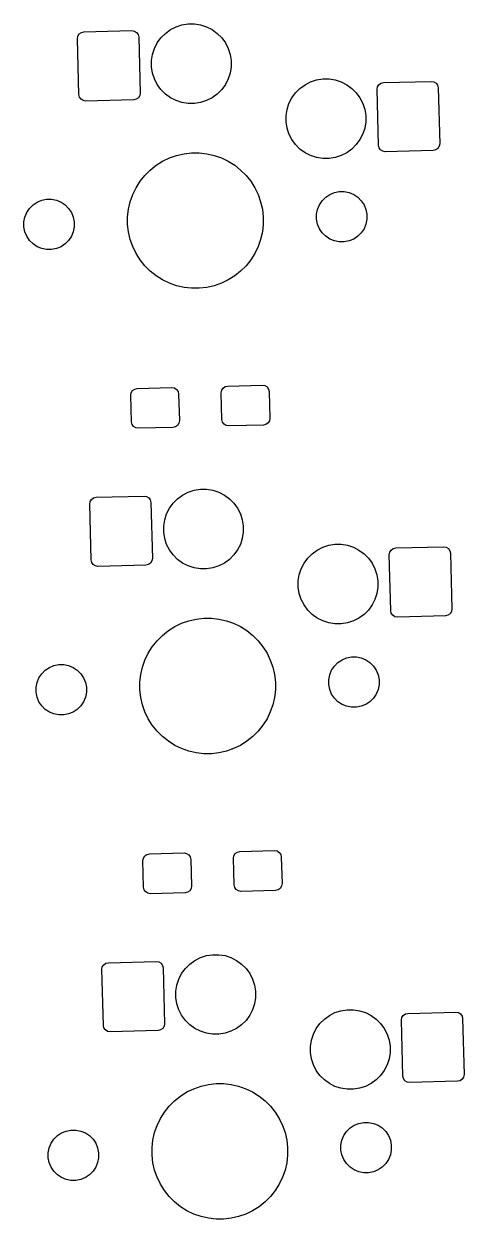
# Model space of a CAD drawing. Extents: x -173 to 103, y -39 to 58.
# Drawn here: x -132.16 to -115.62, y 8.02 to 52.95 of the extents above; entities that cross this region are included whole.
import ezdxf

# ---------------------------------------------------------------- set-up
doc = ezdxf.new("R2010")
doc.units = 0
doc.layers.add('BLACK', color=7, linetype='CONTINUOUS')

msp = doc.modelspace()

# ---------------------------------------------------------------- linework, layer by layer
at = {"layer": 'BLACK', "linetype": 'CONTINUOUS'}
for p, q in [((-130.125596, 52.489754), (-130.073544, 52.572251)), ((-130.073544, 52.572251), (-129.993885, 52.628548)), ((-129.993885, 52.628548), (-129.898745, 52.650076)), ((-129.898745, 52.650076), (-128.099361, 52.697195)), ((-128.099361, 52.697195), (-128.003225, 52.680676)), ((-128.003225, 52.680676), (-127.920728, 52.628624)), ((-127.920728, 52.628624), (-127.864431, 52.548965)), ((-127.006694, 52.429401), (-126.840257, 52.595838)), ((-126.840257, 52.595838), (-126.649833, 52.734189)), ((-126.649833, 52.734189), (-126.44011, 52.841048)), ((-126.44011, 52.841048), (-126.216253, 52.913784)), ((-126.216253, 52.913784), (-125.983774, 52.950605)), ((-125.983774, 52.950605), (-125.748396, 52.950605)), ((-125.748396, 52.950605), (-125.515917, 52.913784)), ((-125.515917, 52.913784), (-125.29206, 52.841048)), ((-125.29206, 52.841048), (-125.082337, 52.734189)), ((-125.082337, 52.734189), (-124.891913, 52.595838)), ((-124.891913, 52.595838), (-124.725476, 52.429401)), ((-130.142115, 52.393618), (-130.125596, 52.489754)), ((-130.087143, 50.294337), (-130.142115, 52.393618)), ((-127.864431, 52.548965), (-127.842903, 52.453825)), ((-127.842903, 52.453825), (-127.787931, 50.354544)), ((-127.251904, 52.029254), (-127.145045, 52.238977)), ((-127.145045, 52.238977), (-127.006694, 52.429401)), ((-124.725476, 52.429401), (-124.587125, 52.238977)), ((-124.587125, 52.238977), (-124.480266, 52.029254)), ((-127.361461, 51.572918), (-127.32464, 51.805397)), ((-127.32464, 51.805397), (-127.251904, 52.029254)), ((-124.480266, 52.029254), (-124.40753, 51.805397)), ((-124.40753, 51.805397), (-124.370709, 51.572918)), ((-127.361461, 51.33754), (-127.361461, 51.572918)), ((-127.32464, 51.105061), (-127.361461, 51.33754)), ((-124.370709, 51.33754), (-124.40753, 51.105061)), ((-124.370709, 51.572918), (-124.370709, 51.33754)), ((-127.251904, 50.881204), (-127.32464, 51.105061)), ((-127.145045, 50.671481), (-127.251904, 50.881204)), ((-124.480266, 50.881204), (-124.587125, 50.671481)), ((-124.40753, 51.105061), (-124.480266, 50.881204)), ((-121.593957, 50.665828), (-121.384234, 50.772687)), ((-121.384234, 50.772687), (-121.160377, 50.845423)), ((-121.160377, 50.845423), (-120.927898, 50.882244)), ((-120.927898, 50.882244), (-120.69252, 50.882244)), ((-120.69252, 50.882244), (-120.460041, 50.845423)), ((-120.460041, 50.845423), (-120.236184, 50.772687)), ((-120.236184, 50.772687), (-120.026461, 50.665828)), ((-118.644993, 50.744011), (-116.845609, 50.79113)), ((-116.845609, 50.79113), (-116.749473, 50.774611)), ((-116.749473, 50.774611), (-116.666976, 50.722559)), ((-127.787931, 50.354544), (-127.80445, 50.258408)), ((-127.006694, 50.481057), (-127.145045, 50.671481)), ((-126.840257, 50.31462), (-127.006694, 50.481057)), ((-124.725476, 50.481057), (-124.891913, 50.31462)), ((-124.587125, 50.671481), (-124.725476, 50.481057)), ((-122.089169, 50.170616), (-121.950818, 50.36104)), ((-121.950818, 50.36104), (-121.784381, 50.527477)), ((-121.784381, 50.527477), (-121.593957, 50.665828)), ((-120.026461, 50.665828), (-119.836037, 50.527477)), ((-119.836037, 50.527477), (-119.6696, 50.36104)), ((-119.6696, 50.36104), (-119.531249, 50.170616)), ((-118.888363, 50.487553), (-118.871844, 50.583689)), ((-118.833391, 48.388272), (-118.888363, 50.487553)), ((-118.871844, 50.583689), (-118.819792, 50.666186)), ((-118.819792, 50.666186), (-118.740133, 50.722483)), ((-118.740133, 50.722483), (-118.644993, 50.744011)), ((-116.666976, 50.722559), (-116.610679, 50.6429)), ((-116.610679, 50.6429), (-116.589151, 50.54776)), ((-116.589151, 50.54776), (-116.534179, 48.448479)), ((-130.065615, 50.199197), (-130.087143, 50.294337)), ((-130.009318, 50.119538), (-130.065615, 50.199197)), ((-129.926821, 50.067486), (-130.009318, 50.119538)), ((-129.830685, 50.050967), (-129.926821, 50.067486)), ((-128.031301, 50.098086), (-129.830685, 50.050967)), ((-127.936161, 50.119614), (-128.031301, 50.098086)), ((-127.856502, 50.175911), (-127.936161, 50.119614)), ((-127.80445, 50.258408), (-127.856502, 50.175911)), ((-126.649833, 50.176269), (-126.840257, 50.31462)), ((-126.44011, 50.06941), (-126.649833, 50.176269)), ((-126.216253, 49.996674), (-126.44011, 50.06941)), ((-125.983774, 49.959853), (-126.216253, 49.996674)), ((-125.748396, 49.959853), (-125.983774, 49.959853)), ((-125.515917, 49.996674), (-125.748396, 49.959853)), ((-125.29206, 50.06941), (-125.515917, 49.996674)), ((-125.082337, 50.176269), (-125.29206, 50.06941)), ((-124.891913, 50.31462), (-125.082337, 50.176269)), ((-122.268764, 49.737036), (-122.196028, 49.960893)), ((-122.196028, 49.960893), (-122.089169, 50.170616)), ((-119.531249, 50.170616), (-119.42439, 49.960893)), ((-119.42439, 49.960893), (-119.351654, 49.737036)), ((-122.305585, 49.504557), (-122.268764, 49.737036)), ((-122.305585, 49.269179), (-122.305585, 49.504557)), ((-119.351654, 49.737036), (-119.314833, 49.504557)), ((-119.314833, 49.504557), (-119.314833, 49.269179)), ((-122.268764, 49.0367), (-122.305585, 49.269179)), ((-122.196028, 48.812843), (-122.268764, 49.0367)), ((-119.351654, 49.0367), (-119.42439, 48.812843)), ((-119.314833, 49.269179), (-119.351654, 49.0367)), ((-122.089169, 48.60312), (-122.196028, 48.812843)), ((-121.950818, 48.412696), (-122.089169, 48.60312)), ((-119.531249, 48.60312), (-119.6696, 48.412696)), ((-119.42439, 48.812843), (-119.531249, 48.60312)), ((-126.138782, 48.071222), (-125.854621, 48.103239)), ((-125.854621, 48.103239), (-125.568661, 48.103239)), ((-125.568661, 48.103239), (-125.2845, 48.071222)), ((-121.784381, 48.246259), (-121.950818, 48.412696)), ((-121.593957, 48.107908), (-121.784381, 48.246259)), ((-121.384234, 48.001049), (-121.593957, 48.107908)), ((-120.026461, 48.107908), (-120.236184, 48.001049)), ((-119.836037, 48.246259), (-120.026461, 48.107908)), ((-119.6696, 48.412696), (-119.836037, 48.246259)), ((-118.811863, 48.293132), (-118.833391, 48.388272)), ((-118.755566, 48.213473), (-118.811863, 48.293132)), ((-118.673069, 48.161421), (-118.755566, 48.213473)), ((-118.576933, 48.144902), (-118.673069, 48.161421)), ((-116.777549, 48.192021), (-118.576933, 48.144902)), ((-116.682409, 48.213549), (-116.777549, 48.192021)), ((-116.60275, 48.269846), (-116.682409, 48.213549)), ((-116.550698, 48.352343), (-116.60275, 48.269846)), ((-116.534179, 48.448479), (-116.550698, 48.352343)), ((-127.410825, 47.458639), (-127.187253, 47.636931)), ((-127.187253, 47.636931), (-126.945124, 47.789071)), ((-126.945124, 47.789071), (-126.687484, 47.913144)), ((-126.687484, 47.913144), (-126.417572, 48.00759)), ((-126.417572, 48.00759), (-126.138782, 48.071222)), ((-125.2845, 48.071222), (-125.00571, 48.00759)), ((-125.00571, 48.00759), (-124.735798, 47.913144)), ((-124.735798, 47.913144), (-124.478158, 47.789071)), ((-124.478158, 47.789071), (-124.236029, 47.636931)), ((-124.236029, 47.636931), (-124.012457, 47.458639)), ((-121.160377, 47.928313), (-121.384234, 48.001049)), ((-120.927898, 47.891492), (-121.160377, 47.928313)), ((-120.69252, 47.891492), (-120.927898, 47.891492)), ((-120.460041, 47.928313), (-120.69252, 47.891492)), ((-120.236184, 48.001049), (-120.460041, 47.928313)), ((-127.791321, 47.032863), (-127.613029, 47.256435)), ((-127.613029, 47.256435), (-127.410825, 47.458639)), ((-124.012457, 47.458639), (-123.810253, 47.256435)), ((-123.810253, 47.256435), (-123.631961, 47.032863)), ((-128.067534, 46.533094), (-127.943461, 46.790734)), ((-127.943461, 46.790734), (-127.791321, 47.032863)), ((-123.631961, 47.032863), (-123.479821, 46.790734)), ((-123.479821, 46.790734), (-123.355748, 46.533094)), ((-131.657583, 46.251103), (-131.485526, 46.322371)), ((-131.485526, 46.322371), (-131.302872, 46.358703)), ((-131.302872, 46.358703), (-131.11664, 46.358703)), ((-131.11664, 46.358703), (-130.933986, 46.322371)), ((-130.933986, 46.322371), (-130.761929, 46.251103)), ((-128.16198, 46.263182), (-128.067534, 46.533094)), ((-123.355748, 46.533094), (-123.261302, 46.263182)), ((-121.051351, 46.149051), (-120.947886, 46.303898)), ((-120.947886, 46.303898), (-120.8162, 46.435584)), ((-120.8162, 46.435584), (-120.661353, 46.539049)), ((-120.661353, 46.539049), (-120.489296, 46.610317)), ((-120.489296, 46.610317), (-120.306642, 46.646649)), ((-120.306642, 46.646649), (-120.12041, 46.646649)), ((-120.12041, 46.646649), (-119.937756, 46.610317)), ((-119.937756, 46.610317), (-119.765699, 46.539049)), ((-119.765699, 46.539049), (-119.610852, 46.435584)), ((-119.610852, 46.435584), (-119.479166, 46.303898)), ((-119.479166, 46.303898), (-119.375701, 46.149051)), ((-132.118849, 45.689048), (-132.047581, 45.861105)), ((-132.047581, 45.861105), (-131.944116, 46.015952)), ((-131.944116, 46.015952), (-131.81243, 46.147638)), ((-131.81243, 46.147638), (-131.657583, 46.251103)), ((-130.761929, 46.251103), (-130.607082, 46.147638)), ((-130.607082, 46.147638), (-130.475396, 46.015952)), ((-130.475396, 46.015952), (-130.371931, 45.861105)), ((-130.371931, 45.861105), (-130.300663, 45.689048)), ((-128.257629, 45.700231), (-128.225612, 45.984392)), ((-128.225612, 45.984392), (-128.16198, 46.263182)), ((-123.261302, 46.263182), (-123.19767, 45.984392)), ((-123.19767, 45.984392), (-123.165653, 45.700231)), ((-121.158951, 45.79434), (-121.122619, 45.976994)), ((-121.122619, 45.976994), (-121.051351, 46.149051)), ((-119.375701, 46.149051), (-119.304433, 45.976994)), ((-119.304433, 45.976994), (-119.268101, 45.79434)), ((-132.155181, 45.506394), (-132.118849, 45.689048)), ((-132.155181, 45.320162), (-132.155181, 45.506394)), ((-130.300663, 45.689048), (-130.264331, 45.506394)), ((-130.264331, 45.506394), (-130.264331, 45.320162)), ((-128.257629, 45.414271), (-128.257629, 45.700231)), ((-128.225612, 45.13011), (-128.257629, 45.414271)), ((-123.165653, 45.414271), (-123.19767, 45.13011)), ((-123.165653, 45.700231), (-123.165653, 45.414271)), ((-121.158951, 45.608108), (-121.158951, 45.79434)), ((-121.122619, 45.425454), (-121.158951, 45.608108)), ((-121.051351, 45.253397), (-121.122619, 45.425454)), ((-119.304433, 45.425454), (-119.375701, 45.253397)), ((-119.268101, 45.608108), (-119.304433, 45.425454)), ((-119.268101, 45.79434), (-119.268101, 45.608108)), ((-132.118849, 45.137508), (-132.155181, 45.320162)), ((-132.047581, 44.965451), (-132.118849, 45.137508)), ((-131.944116, 44.810604), (-132.047581, 44.965451)), ((-130.371931, 44.965451), (-130.475396, 44.810604)), ((-130.300663, 45.137508), (-130.371931, 44.965451)), ((-130.264331, 45.320162), (-130.300663, 45.137508)), ((-128.16198, 44.85132), (-128.225612, 45.13011)), ((-123.19767, 45.13011), (-123.261302, 44.85132)), ((-120.947886, 45.09855), (-121.051351, 45.253397)), ((-120.8162, 44.966864), (-120.947886, 45.09855)), ((-120.661353, 44.863399), (-120.8162, 44.966864)), ((-119.610852, 44.966864), (-119.765699, 44.863399)), ((-119.479166, 45.09855), (-119.610852, 44.966864)), ((-119.375701, 45.253397), (-119.479166, 45.09855)), ((-131.81243, 44.678918), (-131.944116, 44.810604)), ((-131.657583, 44.575453), (-131.81243, 44.678918)), ((-131.485526, 44.504185), (-131.657583, 44.575453)), ((-131.302872, 44.467853), (-131.485526, 44.504185)), ((-130.933986, 44.504185), (-131.11664, 44.467853)), ((-130.761929, 44.575453), (-130.933986, 44.504185)), ((-130.607082, 44.678918), (-130.761929, 44.575453)), ((-130.475396, 44.810604), (-130.607082, 44.678918)), ((-128.067534, 44.581408), (-128.16198, 44.85132)), ((-127.943461, 44.323768), (-128.067534, 44.581408)), ((-123.355748, 44.581408), (-123.479821, 44.323768)), ((-123.261302, 44.85132), (-123.355748, 44.581408)), ((-120.489296, 44.792131), (-120.661353, 44.863399)), ((-120.306642, 44.755799), (-120.489296, 44.792131)), ((-120.12041, 44.755799), (-120.306642, 44.755799)), ((-119.937756, 44.792131), (-120.12041, 44.755799)), ((-119.765699, 44.863399), (-119.937756, 44.792131)), ((-131.11664, 44.467853), (-131.302872, 44.467853)), ((-127.791321, 44.081639), (-127.943461, 44.323768)), ((-127.613029, 43.858067), (-127.791321, 44.081639)), ((-123.631961, 44.081639), (-123.810253, 43.858067)), ((-123.479821, 44.323768), (-123.631961, 44.081639)), ((-127.410825, 43.655863), (-127.613029, 43.858067)), ((-127.187253, 43.477571), (-127.410825, 43.655863)), ((-124.012457, 43.655863), (-124.236029, 43.477571)), ((-123.810253, 43.858067), (-124.012457, 43.655863)), ((-126.945124, 43.325431), (-127.187253, 43.477571)), ((-126.687484, 43.201358), (-126.945124, 43.325431)), ((-126.417572, 43.106912), (-126.687484, 43.201358)), ((-124.735798, 43.201358), (-125.00571, 43.106912)), ((-124.478158, 43.325431), (-124.735798, 43.201358)), ((-124.236029, 43.477571), (-124.478158, 43.325431)), ((-126.138782, 43.04328), (-126.417572, 43.106912)), ((-125.854621, 43.011263), (-126.138782, 43.04328)), ((-125.568661, 43.011263), (-125.854621, 43.011263)), ((-125.2845, 43.04328), (-125.568661, 43.011263)), ((-125.00571, 43.106912), (-125.2845, 43.04328)), ((-128.14058, 38.991418), (-128.124061, 39.087555)), ((-128.124061, 39.087555), (-128.07201, 39.170052)), ((-128.07201, 39.170052), (-127.99235, 39.226349)), ((-127.99235, 39.226349), (-127.89721, 39.247877)), ((-127.89721, 39.247877), (-126.597655, 39.281907)), ((-126.597655, 39.281907), (-126.501519, 39.265388)), ((-126.501519, 39.265388), (-126.419022, 39.213337)), ((-126.419022, 39.213337), (-126.362725, 39.133677)), ((-126.362725, 39.133677), (-126.341197, 39.038537)), ((-124.741746, 39.08042), (-124.725227, 39.176557)), ((-124.725227, 39.176557), (-124.673176, 39.259054)), ((-124.673176, 39.259054), (-124.593516, 39.315351)), ((-124.593516, 39.315351), (-124.498376, 39.336879)), ((-124.498376, 39.336879), (-123.198821, 39.370909)), ((-123.198821, 39.370909), (-123.102685, 39.35439)), ((-123.102685, 39.35439), (-123.020188, 39.302339)), ((-123.020188, 39.302339), (-122.963891, 39.222679)), ((-122.963891, 39.222679), (-122.942363, 39.127539)), ((-122.942363, 39.127539), (-122.916186, 38.127882)), ((-128.114403, 37.991761), (-128.14058, 38.991418)), ((-126.341197, 39.038537), (-126.31502, 38.03888)), ((-124.715569, 38.080763), (-124.741746, 39.08042)), ((-128.092875, 37.896621), (-128.114403, 37.991761)), ((-128.036578, 37.816961), (-128.092875, 37.896621)), ((-127.954081, 37.76491), (-128.036578, 37.816961)), ((-127.857945, 37.748391), (-127.954081, 37.76491)), ((-126.55839, 37.782421), (-127.857945, 37.748391)), ((-126.46325, 37.803949), (-126.55839, 37.782421)), ((-126.38359, 37.860246), (-126.46325, 37.803949)), ((-126.331539, 37.942743), (-126.38359, 37.860246)), ((-126.31502, 38.03888), (-126.331539, 37.942743)), ((-124.694041, 37.985623), (-124.715569, 38.080763)), ((-124.637744, 37.905963), (-124.694041, 37.985623)), ((-124.555247, 37.853912), (-124.637744, 37.905963)), ((-124.459111, 37.837393), (-124.555247, 37.853912)), ((-123.159556, 37.871423), (-124.459111, 37.837393)), ((-123.064416, 37.892951), (-123.159556, 37.871423)), ((-122.984756, 37.949248), (-123.064416, 37.892951)), ((-122.932705, 38.031745), (-122.984756, 37.949248)), ((-122.916186, 38.127882), (-122.932705, 38.031745)), ((-129.667499, 34.99575), (-129.615447, 35.078247)), ((-129.615447, 35.078247), (-129.535788, 35.134544)), ((-129.535788, 35.134544), (-129.440648, 35.156072)), ((-129.440648, 35.156072), (-127.641264, 35.203191)), ((-127.641264, 35.203191), (-127.545128, 35.186672)), ((-127.545128, 35.186672), (-127.462631, 35.13462)), ((-127.462631, 35.13462), (-127.406334, 35.054961)), ((-127.406334, 35.054961), (-127.384806, 34.959821)), ((-126.548597, 34.935397), (-126.38216, 35.101834)), ((-126.38216, 35.101834), (-126.191736, 35.240185)), ((-126.191736, 35.240185), (-125.982013, 35.347044)), ((-125.982013, 35.347044), (-125.758156, 35.41978)), ((-125.758156, 35.41978), (-125.525677, 35.456601)), ((-125.525677, 35.456601), (-125.290299, 35.456601)), ((-125.290299, 35.456601), (-125.05782, 35.41978)), ((-125.05782, 35.41978), (-124.833963, 35.347044)), ((-124.833963, 35.347044), (-124.62424, 35.240185)), ((-124.62424, 35.240185), (-124.433816, 35.101834)), ((-124.433816, 35.101834), (-124.267379, 34.935397)), ((-129.684018, 34.899614), (-129.667499, 34.99575)), ((-129.629046, 32.800333), (-129.684018, 34.899614)), ((-127.384806, 34.959821), (-127.329834, 32.86054)), ((-126.793807, 34.53525), (-126.686948, 34.744973)), ((-126.686948, 34.744973), (-126.548597, 34.935397)), ((-124.267379, 34.935397), (-124.129028, 34.744973)), ((-124.129028, 34.744973), (-124.022169, 34.53525)), ((-126.903364, 34.078914), (-126.866543, 34.311393)), ((-126.866543, 34.311393), (-126.793807, 34.53525)), ((-124.022169, 34.53525), (-123.949433, 34.311393)), ((-123.949433, 34.311393), (-123.912612, 34.078914)), ((-126.903364, 33.843536), (-126.903364, 34.078914)), ((-126.866543, 33.611057), (-126.903364, 33.843536)), ((-123.912612, 33.843536), (-123.949433, 33.611057)), ((-123.912612, 34.078914), (-123.912612, 33.843536)), ((-126.793807, 33.3872), (-126.866543, 33.611057)), ((-126.686948, 33.177477), (-126.793807, 33.3872)), ((-124.022169, 33.3872), (-124.129028, 33.177477)), ((-123.949433, 33.611057), (-124.022169, 33.3872)), ((-121.13586, 33.171824), (-120.926137, 33.278683)), ((-120.926137, 33.278683), (-120.70228, 33.351419)), ((-120.70228, 33.351419), (-120.469801, 33.38824)), ((-120.469801, 33.38824), (-120.234423, 33.38824)), ((-120.234423, 33.38824), (-120.001944, 33.351419)), ((-120.001944, 33.351419), (-119.778087, 33.278683)), ((-119.778087, 33.278683), (-119.568364, 33.171824)), ((-118.282036, 33.228479), (-118.186896, 33.250007)), ((-118.186896, 33.250007), (-116.387512, 33.297126)), ((-116.387512, 33.297126), (-116.291376, 33.280607)), ((-116.291376, 33.280607), (-116.208879, 33.228555)), ((-129.607518, 32.705193), (-129.629046, 32.800333)), ((-127.329834, 32.86054), (-127.346353, 32.764404)), ((-126.548597, 32.987053), (-126.686948, 33.177477)), ((-126.38216, 32.820616), (-126.548597, 32.987053)), ((-126.191736, 32.682265), (-126.38216, 32.820616)), ((-124.433816, 32.820616), (-124.62424, 32.682265)), ((-124.267379, 32.987053), (-124.433816, 32.820616)), ((-124.129028, 33.177477), (-124.267379, 32.987053)), ((-121.631072, 32.676612), (-121.492721, 32.867036)), ((-121.492721, 32.867036), (-121.326284, 33.033473)), ((-121.326284, 33.033473), (-121.13586, 33.171824)), ((-119.568364, 33.171824), (-119.37794, 33.033473)), ((-119.37794, 33.033473), (-119.211503, 32.867036)), ((-119.211503, 32.867036), (-119.073152, 32.676612)), ((-118.430266, 32.993549), (-118.413747, 33.089685)), ((-118.375294, 30.894268), (-118.430266, 32.993549)), ((-118.413747, 33.089685), (-118.361695, 33.172182)), ((-118.361695, 33.172182), (-118.282036, 33.228479)), ((-116.208879, 33.228555), (-116.152582, 33.148896)), ((-116.152582, 33.148896), (-116.131054, 33.053756)), ((-116.131054, 33.053756), (-116.076082, 30.954475)), ((-129.551221, 32.625534), (-129.607518, 32.705193)), ((-129.468724, 32.573482), (-129.551221, 32.625534)), ((-129.372588, 32.556963), (-129.468724, 32.573482)), ((-127.573204, 32.604082), (-129.372588, 32.556963)), ((-127.478064, 32.62561), (-127.573204, 32.604082)), ((-127.398405, 32.681907), (-127.478064, 32.62561)), ((-127.346353, 32.764404), (-127.398405, 32.681907)), ((-125.982013, 32.575406), (-126.191736, 32.682265)), ((-125.758156, 32.50267), (-125.982013, 32.575406)), ((-125.525677, 32.465849), (-125.758156, 32.50267)), ((-125.290299, 32.465849), (-125.525677, 32.465849)), ((-125.05782, 32.50267), (-125.290299, 32.465849)), ((-124.833963, 32.575406), (-125.05782, 32.50267)), ((-124.62424, 32.682265), (-124.833963, 32.575406)), ((-121.810667, 32.243032), (-121.737931, 32.466889)), ((-121.737931, 32.466889), (-121.631072, 32.676612)), ((-119.073152, 32.676612), (-118.966293, 32.466889)), ((-118.966293, 32.466889), (-118.893557, 32.243032)), ((-121.847488, 32.010553), (-121.810667, 32.243032)), ((-121.847488, 31.775175), (-121.847488, 32.010553)), ((-118.893557, 32.243032), (-118.856736, 32.010553)), ((-118.856736, 32.010553), (-118.856736, 31.775175)), ((-121.810667, 31.542696), (-121.847488, 31.775175)), ((-121.737931, 31.318839), (-121.810667, 31.542696)), ((-118.893557, 31.542696), (-118.966293, 31.318839)), ((-118.856736, 31.775175), (-118.893557, 31.542696)), ((-121.631072, 31.109116), (-121.737931, 31.318839)), ((-121.492721, 30.918692), (-121.631072, 31.109116)), ((-119.073152, 31.109116), (-119.211503, 30.918692)), ((-118.966293, 31.318839), (-119.073152, 31.109116)), ((-125.959475, 30.513586), (-125.680685, 30.577218)), ((-125.680685, 30.577218), (-125.396524, 30.609235)), ((-125.396524, 30.609235), (-125.110564, 30.609235)), ((-125.110564, 30.609235), (-124.826403, 30.577218)), ((-124.826403, 30.577218), (-124.547613, 30.513586)), ((-121.326284, 30.752255), (-121.492721, 30.918692)), ((-121.13586, 30.613904), (-121.326284, 30.752255)), ((-120.926137, 30.507045), (-121.13586, 30.613904)), ((-119.568364, 30.613904), (-119.778087, 30.507045)), ((-119.37794, 30.752255), (-119.568364, 30.613904)), ((-119.211503, 30.918692), (-119.37794, 30.752255)), ((-118.353766, 30.799128), (-118.375294, 30.894268)), ((-118.297469, 30.719469), (-118.353766, 30.799128)), ((-118.214972, 30.667417), (-118.297469, 30.719469)), ((-118.118836, 30.650898), (-118.214972, 30.667417)), ((-116.319452, 30.698017), (-118.118836, 30.650898)), ((-116.224312, 30.719545), (-116.319452, 30.698017)), ((-116.144653, 30.775842), (-116.224312, 30.719545)), ((-116.092601, 30.858339), (-116.144653, 30.775842)), ((-116.076082, 30.954475), (-116.092601, 30.858339)), ((-126.952728, 29.964635), (-126.729156, 30.142927)), ((-126.729156, 30.142927), (-126.487027, 30.295067)), ((-126.487027, 30.295067), (-126.229387, 30.41914)), ((-126.229387, 30.41914), (-125.959475, 30.513586)), ((-124.547613, 30.513586), (-124.277701, 30.41914)), ((-124.277701, 30.41914), (-124.020061, 30.295067)), ((-124.020061, 30.295067), (-123.777932, 30.142927)), ((-123.777932, 30.142927), (-123.55436, 29.964635)), ((-120.70228, 30.434309), (-120.926137, 30.507045)), ((-120.469801, 30.397488), (-120.70228, 30.434309)), ((-120.234423, 30.397488), (-120.469801, 30.397488)), ((-120.001944, 30.434309), (-120.234423, 30.397488)), ((-119.778087, 30.507045), (-120.001944, 30.434309)), ((-127.333224, 29.538859), (-127.154932, 29.762431)), ((-127.154932, 29.762431), (-126.952728, 29.964635)), ((-123.55436, 29.964635), (-123.352156, 29.762431)), ((-123.352156, 29.762431), (-123.173864, 29.538859)), ((-127.609437, 29.03909), (-127.485364, 29.29673)), ((-127.485364, 29.29673), (-127.333224, 29.538859)), ((-123.173864, 29.538859), (-123.021724, 29.29673)), ((-123.021724, 29.29673), (-122.897651, 29.03909)), ((-131.354333, 28.653634), (-131.199486, 28.757099)), ((-131.199486, 28.757099), (-131.027429, 28.828367)), ((-131.027429, 28.828367), (-130.844775, 28.864699)), ((-130.844775, 28.864699), (-130.658543, 28.864699)), ((-130.658543, 28.864699), (-130.475889, 28.828367)), ((-130.475889, 28.828367), (-130.303832, 28.757099)), ((-130.303832, 28.757099), (-130.148985, 28.653634)), ((-127.767515, 28.490388), (-127.703883, 28.769178)), ((-127.703883, 28.769178), (-127.609437, 29.03909)), ((-122.897651, 29.03909), (-122.803205, 28.769178)), ((-122.803205, 28.769178), (-122.739573, 28.490388)), ((-120.593254, 28.655047), (-120.489789, 28.809894)), ((-120.489789, 28.809894), (-120.358103, 28.94158)), ((-120.358103, 28.94158), (-120.203256, 29.045045)), ((-120.203256, 29.045045), (-120.031199, 29.116313)), ((-120.031199, 29.116313), (-119.848545, 29.152645)), ((-119.848545, 29.152645), (-119.662313, 29.152645)), ((-119.662313, 29.152645), (-119.479659, 29.116313)), ((-119.479659, 29.116313), (-119.307602, 29.045045)), ((-119.307602, 29.045045), (-119.152755, 28.94158)), ((-119.152755, 28.94158), (-119.021069, 28.809894)), ((-119.021069, 28.809894), (-118.917604, 28.655047)), ((-131.660752, 28.195044), (-131.589484, 28.367101)), ((-131.589484, 28.367101), (-131.486019, 28.521948)), ((-131.486019, 28.521948), (-131.354333, 28.653634)), ((-130.148985, 28.653634), (-130.017299, 28.521948)), ((-130.017299, 28.521948), (-129.913834, 28.367101)), ((-129.913834, 28.367101), (-129.842566, 28.195044)), ((-127.799532, 28.206227), (-127.767515, 28.490388)), ((-122.739573, 28.490388), (-122.707556, 28.206227)), ((-120.700854, 28.300336), (-120.664522, 28.48299)), ((-120.664522, 28.48299), (-120.593254, 28.655047)), ((-118.917604, 28.655047), (-118.846336, 28.48299)), ((-118.846336, 28.48299), (-118.810004, 28.300336)), ((-131.697084, 28.01239), (-131.660752, 28.195044)), ((-131.697084, 27.826158), (-131.697084, 28.01239)), ((-129.842566, 28.195044), (-129.806234, 28.01239)), ((-129.806234, 28.01239), (-129.806234, 27.826158)), ((-127.799532, 27.920267), (-127.799532, 28.206227)), ((-127.767515, 27.636106), (-127.799532, 27.920267)), ((-122.707556, 27.920267), (-122.739573, 27.636106)), ((-122.707556, 28.206227), (-122.707556, 27.920267)), ((-120.700854, 28.114104), (-120.700854, 28.300336)), ((-120.664522, 27.93145), (-120.700854, 28.114104)), ((-120.593254, 27.759393), (-120.664522, 27.93145)), ((-118.846336, 27.93145), (-118.917604, 27.759393)), ((-118.810004, 28.114104), (-118.846336, 27.93145)), ((-118.810004, 28.300336), (-118.810004, 28.114104)), ((-131.660752, 27.643504), (-131.697084, 27.826158)), ((-131.589484, 27.471447), (-131.660752, 27.643504)), ((-131.486019, 27.3166), (-131.589484, 27.471447)), ((-129.913834, 27.471447), (-130.017299, 27.3166)), ((-129.842566, 27.643504), (-129.913834, 27.471447)), ((-129.806234, 27.826158), (-129.842566, 27.643504)), ((-127.703883, 27.357316), (-127.767515, 27.636106)), ((-122.739573, 27.636106), (-122.803205, 27.357316)), ((-120.489789, 27.604546), (-120.593254, 27.759393)), ((-120.358103, 27.47286), (-120.489789, 27.604546)), ((-120.203256, 27.369395), (-120.358103, 27.47286)), ((-119.152755, 27.47286), (-119.307602, 27.369395)), ((-119.021069, 27.604546), (-119.152755, 27.47286)), ((-118.917604, 27.759393), (-119.021069, 27.604546)), ((-131.354333, 27.184914), (-131.486019, 27.3166)), ((-131.199486, 27.081449), (-131.354333, 27.184914)), ((-131.027429, 27.010181), (-131.199486, 27.081449)), ((-130.844775, 26.973849), (-131.027429, 27.010181)), ((-130.658543, 26.973849), (-130.844775, 26.973849)), ((-130.475889, 27.010181), (-130.658543, 26.973849)), ((-130.303832, 27.081449), (-130.475889, 27.010181)), ((-130.148985, 27.184914), (-130.303832, 27.081449)), ((-130.017299, 27.3166), (-130.148985, 27.184914)), ((-127.609437, 27.087404), (-127.703883, 27.357316)), ((-127.485364, 26.829764), (-127.609437, 27.087404)), ((-122.897651, 27.087404), (-123.021724, 26.829764)), ((-122.803205, 27.357316), (-122.897651, 27.087404)), ((-120.031199, 27.298127), (-120.203256, 27.369395)), ((-119.848545, 27.261795), (-120.031199, 27.298127)), ((-119.662313, 27.261795), (-119.848545, 27.261795)), ((-119.479659, 27.298127), (-119.662313, 27.261795)), ((-119.307602, 27.369395), (-119.479659, 27.298127)), ((-127.333224, 26.587635), (-127.485364, 26.829764)), ((-127.154932, 26.364063), (-127.333224, 26.587635)), ((-123.173864, 26.587635), (-123.352156, 26.364063)), ((-123.021724, 26.829764), (-123.173864, 26.587635)), ((-126.952728, 26.161859), (-127.154932, 26.364063)), ((-126.729156, 25.983567), (-126.952728, 26.161859)), ((-123.55436, 26.161859), (-123.777932, 25.983567)), ((-123.352156, 26.364063), (-123.55436, 26.161859)), ((-126.487027, 25.831427), (-126.729156, 25.983567)), ((-126.229387, 25.707354), (-126.487027, 25.831427)), ((-125.959475, 25.612908), (-126.229387, 25.707354)), ((-125.680685, 25.549276), (-125.959475, 25.612908)), ((-124.547613, 25.612908), (-124.826403, 25.549276)), ((-124.277701, 25.707354), (-124.547613, 25.612908)), ((-124.020061, 25.831427), (-124.277701, 25.707354)), ((-123.777932, 25.983567), (-124.020061, 25.831427)), ((-125.396524, 25.517259), (-125.680685, 25.549276)), ((-125.110564, 25.517259), (-125.396524, 25.517259)), ((-124.826403, 25.549276), (-125.110564, 25.517259)), ((-127.682503, 21.497414), (-127.665984, 21.593551)), ((-127.665984, 21.593551), (-127.613933, 21.676048)), ((-127.613933, 21.676048), (-127.534273, 21.732345)), ((-127.534273, 21.732345), (-127.439133, 21.753873)), ((-127.439133, 21.753873), (-126.139578, 21.787903)), ((-126.139578, 21.787903), (-126.043442, 21.771384)), ((-126.043442, 21.771384), (-125.960945, 21.719333)), ((-125.960945, 21.719333), (-125.904648, 21.639673)), ((-125.904648, 21.639673), (-125.88312, 21.544533)), ((-124.283669, 21.586416), (-124.26715, 21.682553)), ((-124.257492, 20.586759), (-124.283669, 21.586416)), ((-124.26715, 21.682553), (-124.215099, 21.76505)), ((-124.215099, 21.76505), (-124.135439, 21.821347)), ((-124.135439, 21.821347), (-124.040299, 21.842875)), ((-124.040299, 21.842875), (-122.740744, 21.876905)), ((-122.740744, 21.876905), (-122.644608, 21.860386)), ((-122.644608, 21.860386), (-122.562111, 21.808335)), ((-122.562111, 21.808335), (-122.505814, 21.728675)), ((-122.505814, 21.728675), (-122.484286, 21.633535)), ((-122.484286, 21.633535), (-122.458109, 20.633878)), ((-127.656326, 20.497757), (-127.682503, 21.497414)), ((-125.88312, 21.544533), (-125.856943, 20.544876)), ((-127.634798, 20.402617), (-127.656326, 20.497757)), ((-127.578501, 20.322957), (-127.634798, 20.402617)), ((-127.496004, 20.270906), (-127.578501, 20.322957)), ((-127.399868, 20.254387), (-127.496004, 20.270906)), ((-126.100313, 20.288417), (-127.399868, 20.254387)), ((-126.005173, 20.309945), (-126.100313, 20.288417)), ((-125.925513, 20.366242), (-126.005173, 20.309945)), ((-125.873462, 20.448739), (-125.925513, 20.366242)), ((-125.856943, 20.544876), (-125.873462, 20.448739)), ((-124.235964, 20.491619), (-124.257492, 20.586759)), ((-124.179667, 20.411959), (-124.235964, 20.491619)), ((-124.09717, 20.359908), (-124.179667, 20.411959)), ((-124.001034, 20.343389), (-124.09717, 20.359908)), ((-122.701479, 20.377419), (-124.001034, 20.343389)), ((-122.606339, 20.398947), (-122.701479, 20.377419)), ((-122.526679, 20.455244), (-122.606339, 20.398947)), ((-122.474628, 20.537741), (-122.526679, 20.455244)), ((-122.458109, 20.633878), (-122.474628, 20.537741)), ((-129.209403, 17.501747), (-129.157351, 17.584244)), ((-129.157351, 17.584244), (-129.077692, 17.640541)), ((-129.077692, 17.640541), (-128.982552, 17.662069)), ((-128.982552, 17.662069), (-127.183168, 17.709188)), ((-127.183168, 17.709188), (-127.087032, 17.692669)), ((-127.087032, 17.692669), (-127.004535, 17.640617)), ((-127.004535, 17.640617), (-126.948238, 17.560958)), ((-126.948238, 17.560958), (-126.92671, 17.465818)), ((-126.090501, 17.441394), (-125.924064, 17.607831)), ((-125.924064, 17.607831), (-125.73364, 17.746182)), ((-125.73364, 17.746182), (-125.523917, 17.853041)), ((-125.523917, 17.853041), (-125.30006, 17.925777)), ((-125.30006, 17.925777), (-125.067581, 17.962598)), ((-125.067581, 17.962598), (-124.832203, 17.962598)), ((-124.832203, 17.962598), (-124.599724, 17.925777)), ((-124.599724, 17.925777), (-124.375867, 17.853041)), ((-124.375867, 17.853041), (-124.166144, 17.746182)), ((-124.166144, 17.746182), (-123.97572, 17.607831)), ((-123.97572, 17.607831), (-123.809283, 17.441394)), ((-129.225922, 17.405611), (-129.209403, 17.501747)), ((-129.17095, 15.30633), (-129.225922, 17.405611)), ((-126.92671, 17.465818), (-126.871738, 15.366537)), ((-126.335711, 17.041247), (-126.228852, 17.25097)), ((-126.228852, 17.25097), (-126.090501, 17.441394)), ((-123.809283, 17.441394), (-123.670932, 17.25097)), ((-123.670932, 17.25097), (-123.564073, 17.041247)), ((-126.445268, 16.584911), (-126.408447, 16.81739)), ((-126.408447, 16.81739), (-126.335711, 17.041247)), ((-123.564073, 17.041247), (-123.491337, 16.81739)), ((-123.491337, 16.81739), (-123.454516, 16.584911)), ((-126.445268, 16.349533), (-126.445268, 16.584911)), ((-126.408447, 16.117054), (-126.445268, 16.349533)), ((-123.454516, 16.349533), (-123.491337, 16.117054)), ((-123.454516, 16.584911), (-123.454516, 16.349533)), ((-126.335711, 15.893197), (-126.408447, 16.117054)), ((-126.228852, 15.683474), (-126.335711, 15.893197)), ((-123.564073, 15.893197), (-123.670932, 15.683474)), ((-123.491337, 16.117054), (-123.564073, 15.893197)), ((-120.677764, 15.677821), (-120.468041, 15.78468)), ((-120.468041, 15.78468), (-120.244184, 15.857416)), ((-120.244184, 15.857416), (-120.011705, 15.894237)), ((-120.011705, 15.894237), (-119.776327, 15.894237)), ((-119.776327, 15.894237), (-119.543848, 15.857416)), ((-119.543848, 15.857416), (-119.319991, 15.78468)), ((-119.319991, 15.78468), (-119.110268, 15.677821)), ((-117.903599, 15.678179), (-117.82394, 15.734476)), ((-117.82394, 15.734476), (-117.7288, 15.756004)), ((-117.7288, 15.756004), (-115.929416, 15.803123)), ((-115.929416, 15.803123), (-115.83328, 15.786604)), ((-115.83328, 15.786604), (-115.750783, 15.734552)), ((-115.750783, 15.734552), (-115.694486, 15.654893)), ((-129.149422, 15.21119), (-129.17095, 15.30633)), ((-126.871738, 15.366537), (-126.888257, 15.270401)), ((-126.090501, 15.49305), (-126.228852, 15.683474)), ((-125.924064, 15.326613), (-126.090501, 15.49305)), ((-125.73364, 15.188262), (-125.924064, 15.326613)), ((-123.97572, 15.326613), (-124.166144, 15.188262)), ((-123.809283, 15.49305), (-123.97572, 15.326613)), ((-123.670932, 15.683474), (-123.809283, 15.49305)), ((-121.172976, 15.182609), (-121.034625, 15.373033)), ((-121.034625, 15.373033), (-120.868188, 15.53947)), ((-120.868188, 15.53947), (-120.677764, 15.677821)), ((-119.110268, 15.677821), (-118.919844, 15.53947)), ((-118.919844, 15.53947), (-118.753407, 15.373033)), ((-118.753407, 15.373033), (-118.615056, 15.182609)), ((-117.97217, 15.499546), (-117.955651, 15.595682)), ((-117.917198, 13.400265), (-117.97217, 15.499546)), ((-117.955651, 15.595682), (-117.903599, 15.678179)), ((-115.694486, 15.654893), (-115.672958, 15.559753)), ((-115.672958, 15.559753), (-115.617986, 13.460472)), ((-129.093125, 15.131531), (-129.149422, 15.21119)), ((-129.010628, 15.079479), (-129.093125, 15.131531)), ((-128.914492, 15.06296), (-129.010628, 15.079479)), ((-127.115108, 15.110079), (-128.914492, 15.06296)), ((-127.019968, 15.131607), (-127.115108, 15.110079)), ((-126.940309, 15.187904), (-127.019968, 15.131607)), ((-126.888257, 15.270401), (-126.940309, 15.187904)), ((-125.523917, 15.081403), (-125.73364, 15.188262)), ((-125.30006, 15.008667), (-125.523917, 15.081403)), ((-125.067581, 14.971846), (-125.30006, 15.008667)), ((-124.832203, 14.971846), (-125.067581, 14.971846)), ((-124.599724, 15.008667), (-124.832203, 14.971846)), ((-124.375867, 15.081403), (-124.599724, 15.008667)), ((-124.166144, 15.188262), (-124.375867, 15.081403)), ((-121.352571, 14.749029), (-121.279835, 14.972886)), ((-121.279835, 14.972886), (-121.172976, 15.182609)), ((-118.615056, 15.182609), (-118.508197, 14.972886)), ((-118.508197, 14.972886), (-118.435461, 14.749029)), ((-121.389392, 14.51655), (-121.352571, 14.749029)), ((-121.389392, 14.281172), (-121.389392, 14.51655)), ((-118.435461, 14.749029), (-118.39864, 14.51655)), ((-118.39864, 14.51655), (-118.39864, 14.281172)), ((-121.352571, 14.048693), (-121.389392, 14.281172)), ((-121.279835, 13.824836), (-121.352571, 14.048693)), ((-118.435461, 14.048693), (-118.508197, 13.824836)), ((-118.39864, 14.281172), (-118.435461, 14.048693)), ((-121.172976, 13.615113), (-121.279835, 13.824836)), ((-121.034625, 13.424689), (-121.172976, 13.615113)), ((-118.615056, 13.615113), (-118.753407, 13.424689)), ((-118.508197, 13.824836), (-118.615056, 13.615113)), ((-125.501379, 13.019583), (-125.222589, 13.083215)), ((-125.222589, 13.083215), (-124.938428, 13.115232)), ((-124.938428, 13.115232), (-124.652468, 13.115232)), ((-124.652468, 13.115232), (-124.368307, 13.083215)), ((-124.368307, 13.083215), (-124.089517, 13.019583)), ((-120.868188, 13.258252), (-121.034625, 13.424689)), ((-120.677764, 13.119901), (-120.868188, 13.258252)), ((-120.468041, 13.013042), (-120.677764, 13.119901)), ((-119.110268, 13.119901), (-119.319991, 13.013042)), ((-118.919844, 13.258252), (-119.110268, 13.119901)), ((-118.753407, 13.424689), (-118.919844, 13.258252)), ((-117.89567, 13.305125), (-117.917198, 13.400265)), ((-117.839373, 13.225466), (-117.89567, 13.305125)), ((-117.756876, 13.173414), (-117.839373, 13.225466)), ((-117.66074, 13.156895), (-117.756876, 13.173414)), ((-115.861356, 13.204014), (-117.66074, 13.156895)), ((-115.766216, 13.225542), (-115.861356, 13.204014)), ((-115.686557, 13.281839), (-115.766216, 13.225542)), ((-115.634505, 13.364336), (-115.686557, 13.281839)), ((-115.617986, 13.460472), (-115.634505, 13.364336)), ((-126.494632, 12.470632), (-126.27106, 12.648924)), ((-126.27106, 12.648924), (-126.028931, 12.801064)), ((-126.028931, 12.801064), (-125.771291, 12.925137)), ((-125.771291, 12.925137), (-125.501379, 13.019583)), ((-124.089517, 13.019583), (-123.819605, 12.925137)), ((-123.819605, 12.925137), (-123.561965, 12.801064)), ((-123.561965, 12.801064), (-123.319836, 12.648924)), ((-123.319836, 12.648924), (-123.096264, 12.470632)), ((-120.244184, 12.940306), (-120.468041, 13.013042)), ((-120.011705, 12.903485), (-120.244184, 12.940306)), ((-119.776327, 12.903485), (-120.011705, 12.903485)), ((-119.543848, 12.940306), (-119.776327, 12.903485)), ((-119.319991, 13.013042), (-119.543848, 12.940306)), ((-126.875128, 12.044856), (-126.696836, 12.268428)), ((-126.696836, 12.268428), (-126.494632, 12.470632)), ((-123.096264, 12.470632), (-122.89406, 12.268428)), ((-122.89406, 12.268428), (-122.715768, 12.044856)), ((-127.151341, 11.545087), (-127.027268, 11.802727)), ((-127.027268, 11.802727), (-126.875128, 12.044856)), ((-122.715768, 12.044856), (-122.563628, 11.802727)), ((-122.563628, 11.802727), (-122.439555, 11.545087)), ((-130.896237, 11.159631), (-130.74139, 11.263096)), ((-130.74139, 11.263096), (-130.569333, 11.334364)), ((-130.569333, 11.334364), (-130.386679, 11.370696)), ((-130.386679, 11.370696), (-130.200447, 11.370696)), ((-130.200447, 11.370696), (-130.017793, 11.334364)), ((-130.017793, 11.334364), (-129.845736, 11.263096)), ((-129.845736, 11.263096), (-129.690889, 11.159631)), ((-127.309419, 10.996385), (-127.245787, 11.275175)), ((-127.245787, 11.275175), (-127.151341, 11.545087)), ((-122.439555, 11.545087), (-122.345109, 11.275175)), ((-122.345109, 11.275175), (-122.281477, 10.996385)), ((-120.135158, 11.161044), (-120.031693, 11.315891)), ((-120.031693, 11.315891), (-119.900007, 11.447577)), ((-119.900007, 11.447577), (-119.74516, 11.551042)), ((-119.74516, 11.551042), (-119.573103, 11.62231)), ((-119.573103, 11.62231), (-119.390449, 11.658642)), ((-119.390449, 11.658642), (-119.204217, 11.658642)), ((-119.204217, 11.658642), (-119.021563, 11.62231)), ((-119.021563, 11.62231), (-118.849506, 11.551042)), ((-118.849506, 11.551042), (-118.694659, 11.447577)), ((-118.694659, 11.447577), (-118.562973, 11.315891)), ((-118.562973, 11.315891), (-118.459508, 11.161044)), ((-131.202656, 10.701041), (-131.131388, 10.873098)), ((-131.131388, 10.873098), (-131.027923, 11.027945)), ((-131.027923, 11.027945), (-130.896237, 11.159631)), ((-129.690889, 11.159631), (-129.559203, 11.027945)), ((-129.559203, 11.027945), (-129.455738, 10.873098)), ((-129.455738, 10.873098), (-129.38447, 10.701041)), ((-127.341436, 10.712224), (-127.309419, 10.996385)), ((-122.281477, 10.996385), (-122.24946, 10.712224)), ((-120.242758, 10.806333), (-120.206426, 10.988987)), ((-120.242758, 10.620101), (-120.242758, 10.806333)), ((-120.206426, 10.988987), (-120.135158, 11.161044)), ((-118.459508, 11.161044), (-118.38824, 10.988987)), ((-118.38824, 10.988987), (-118.351908, 10.806333)), ((-118.351908, 10.806333), (-118.351908, 10.620101)), ((-131.238988, 10.518387), (-131.202656, 10.701041)), ((-131.238988, 10.332155), (-131.238988, 10.518387)), ((-129.38447, 10.701041), (-129.348138, 10.518387)), ((-129.348138, 10.518387), (-129.348138, 10.332155)), ((-127.341436, 10.426264), (-127.341436, 10.712224)), ((-127.309419, 10.142103), (-127.341436, 10.426264)), ((-122.24946, 10.426264), (-122.281477, 10.142103)), ((-122.24946, 10.712224), (-122.24946, 10.426264)), ((-120.206426, 10.437447), (-120.242758, 10.620101)), ((-120.135158, 10.26539), (-120.206426, 10.437447)), ((-118.38824, 10.437447), (-118.459508, 10.26539)), ((-118.351908, 10.620101), (-118.38824, 10.437447)), ((-131.202656, 10.149501), (-131.238988, 10.332155)), ((-131.131388, 9.977444), (-131.202656, 10.149501)), ((-131.027923, 9.822597), (-131.131388, 9.977444)), ((-129.455738, 9.977444), (-129.559203, 9.822597)), ((-129.38447, 10.149501), (-129.455738, 9.977444)), ((-129.348138, 10.332155), (-129.38447, 10.149501)), ((-127.245787, 9.863313), (-127.309419, 10.142103)), ((-122.281477, 10.142103), (-122.345109, 9.863313)), ((-120.031693, 10.110543), (-120.135158, 10.26539)), ((-119.900007, 9.978857), (-120.031693, 10.110543)), ((-119.74516, 9.875392), (-119.900007, 9.978857)), ((-118.694659, 9.978857), (-118.849506, 9.875392)), ((-118.562973, 10.110543), (-118.694659, 9.978857)), ((-118.459508, 10.26539), (-118.562973, 10.110543)), ((-130.896237, 9.690911), (-131.027923, 9.822597)), ((-130.74139, 9.587446), (-130.896237, 9.690911)), ((-130.569333, 9.516178), (-130.74139, 9.587446)), ((-130.386679, 9.479846), (-130.569333, 9.516178)), ((-130.200447, 9.479846), (-130.386679, 9.479846)), ((-130.017793, 9.516178), (-130.200447, 9.479846)), ((-129.845736, 9.587446), (-130.017793, 9.516178)), ((-129.690889, 9.690911), (-129.845736, 9.587446)), ((-129.559203, 9.822597), (-129.690889, 9.690911)), ((-127.151341, 9.593401), (-127.245787, 9.863313)), ((-127.027268, 9.335761), (-127.151341, 9.593401)), ((-122.439555, 9.593401), (-122.563628, 9.335761)), ((-122.345109, 9.863313), (-122.439555, 9.593401)), ((-119.573103, 9.804124), (-119.74516, 9.875392)), ((-119.390449, 9.767792), (-119.573103, 9.804124)), ((-119.204217, 9.767792), (-119.390449, 9.767792)), ((-119.021563, 9.804124), (-119.204217, 9.767792)), ((-118.849506, 9.875392), (-119.021563, 9.804124)), ((-126.875128, 9.093632), (-127.027268, 9.335761)), ((-126.696836, 8.87006), (-126.875128, 9.093632)), ((-122.715768, 9.093632), (-122.89406, 8.87006)), ((-122.563628, 9.335761), (-122.715768, 9.093632)), ((-126.494632, 8.667856), (-126.696836, 8.87006)), ((-126.27106, 8.489564), (-126.494632, 8.667856)), ((-123.096264, 8.667856), (-123.319836, 8.489564)), ((-122.89406, 8.87006), (-123.096264, 8.667856)), ((-126.028931, 8.337424), (-126.27106, 8.489564)), ((-125.771291, 8.213351), (-126.028931, 8.337424)), ((-125.501379, 8.118905), (-125.771291, 8.213351)), ((-125.222589, 8.055273), (-125.501379, 8.118905)), ((-124.089517, 8.118905), (-124.368307, 8.055273)), ((-123.819605, 8.213351), (-124.089517, 8.118905)), ((-123.561965, 8.337424), (-123.819605, 8.213351)), ((-123.319836, 8.489564), (-123.561965, 8.337424)), ((-124.938428, 8.023256), (-125.222589, 8.055273)), ((-124.652468, 8.023256), (-124.938428, 8.023256)), ((-124.368307, 8.055273), (-124.652468, 8.023256))]:
    msp.add_line(p, q, dxfattribs=at)

doc.saveas('drawing.dxf')
